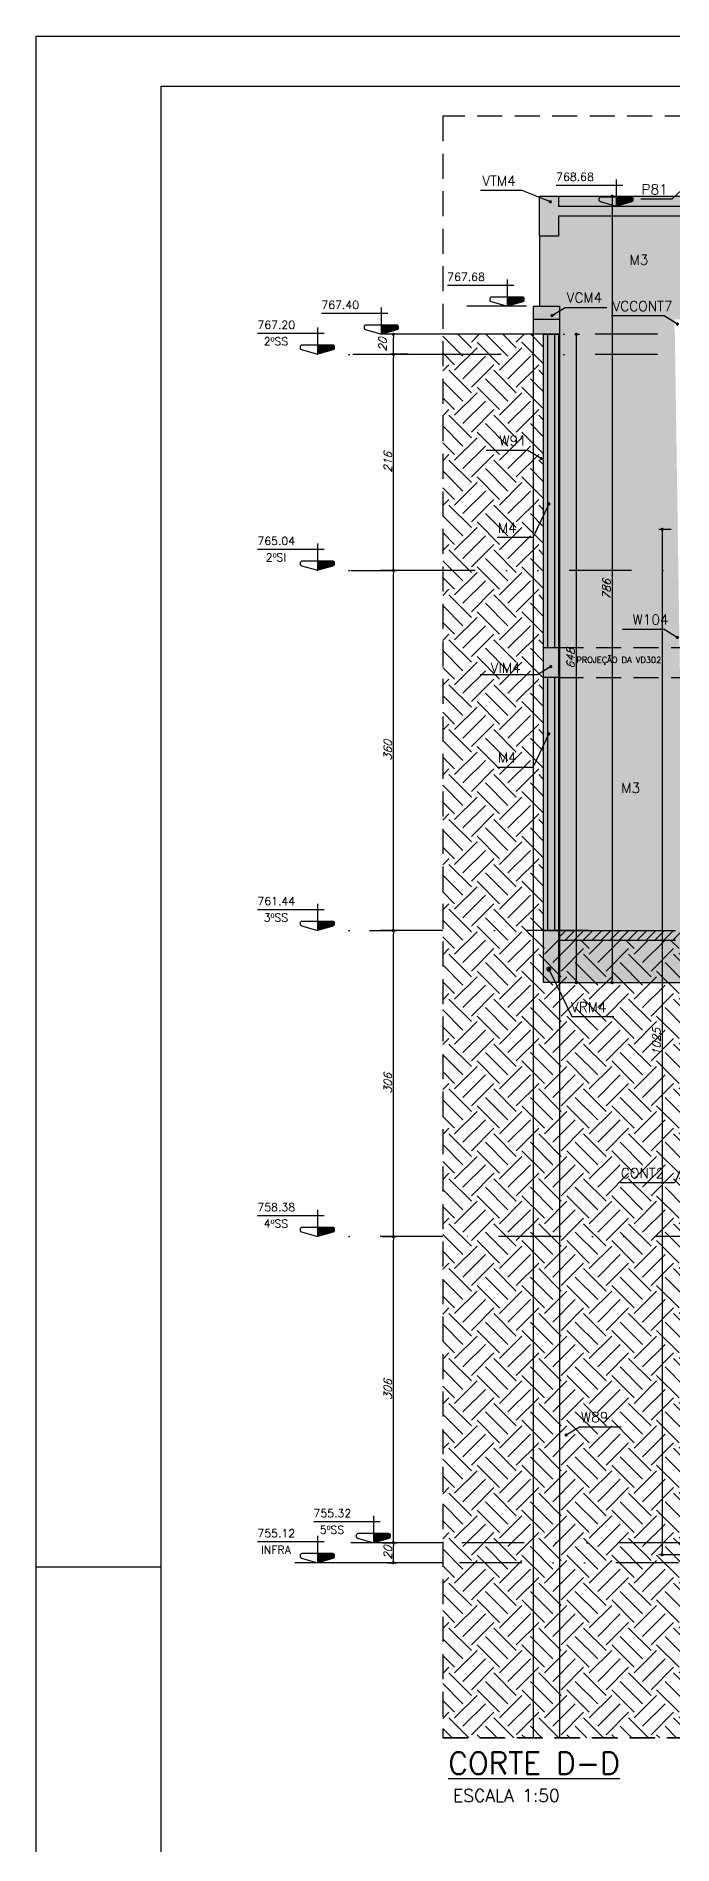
# Model space of a CAD drawing. Header units: millimetres. Extents: x 0 to 7795, y 0 to 4500.
# Drawn here: x 0 to 637, y 2692 to 4500 of the extents above; entities that cross this region are included whole.
import ezdxf
from ezdxf import colors
from ezdxf.entities.mleader import LeaderData, LeaderLine
from ezdxf.enums import TextEntityAlignment as Align
from ezdxf.math import Vec2, Vec3

# ---------------------------------------------------------------- set-up
doc = ezdxf.new("R2010")
doc.units = ezdxf.units.MM
doc.header["$LTSCALE"] = 50
doc.linetypes.add('DASHED', pattern=[0.75, 0.5, -0.25])
doc.linetypes.add('DIVIDE2', pattern=[0.625, 0.25, -0.125, 0, -0.125, 0, -0.125])
for name, color, linetype in [('AR-TEXTO_REGUA 120_1-200', 4, 'Continuous'), ('F-AUX', 2, 'Continuous'), ('F-AUX-DET', 2, 'Continuous'), ('F-AUX-RED', 1, 'Continuous'), ('F-CORTE', 4, 'Continuous'), ('F-COTAS', 106, 'Continuous'), ('F-EIXOS-DET', 1, 'Continuous'), ('F-FUNDAÇÃO-VISTA', 253, 'Continuous'), ('F-LEADER', 1, 'Continuous'), ('F-MARGEM', 1, 'Continuous'), ('F-NÍVEL-VISTA', 2, 'Continuous'), ('F-SOLIDO-CORTE', 71, 'Continuous'), ('F-TEXTO', 6, 'Continuous'), ('F-TEXTO-YELLOW', 2, 'Continuous'), ('F-VISTA', 2, 'Continuous'), ('F-VISTA SÓLIDO 1', 254, 'Continuous')]:
    doc.layers.add(name, color=color, linetype=linetype)
doc.styles.add('CP-TEXT-INCL', font='simplex.shx', dxfattribs={"oblique": 20})
doc.styles.add('MCP', font='simplex.shx')
doc.styles.add('REGUA-120-esc1_200', font='simplex.shx', dxfattribs={"height": 0.6})
doc.styles.add('ROMANS', font='simplex.shx')
doc.styles.get("Standard").update_dxf_attribs({"font": 'txt.shx'})
doc.dimstyles.new('CP-COTAS-50', dxfattribs={"dimscale": 0.64, "dimtxt": 12.5, "dimasz": 5, "dimexe": 5, "dimexo": 5, "dimgap": 2.5, "dimtad": 1, "dimdec": 1, "dimdsep": 46, "dimtxsty": 'CP-TEXT-INCL', "dimblk1": 'DOT', "dimblk2": 'DOT', "dimsah": 1, "dimcen": 9, "dimclrd": 256, "dimclre": 256, "dimclrt": 256, "dimadec": 0, "dimazin": 0, "dimtfac": 1, "dimtdec": 1, "dimtmove": 2, "dimatfit": 3, "dimldrblk": 'DOT', "dimfxl": 5, "dimtolj": 1, "dimarcsym": 0})

# ---------------------------------------------------------------- blocks, each defined once
blk = doc.blocks.new('_DOT')
at = {"color": 0, "linetype": 'ByBlock'}
blk.add_line((-0.5, 0), (-1, 0), dxfattribs=at)
at = {"color": 0, "linetype": 'ByBlock', "const_width": 0.5}
blk.add_lwpolyline([(-0.25, 0, 1), (0.25, 0, 1)], format="xyb", close=True, dxfattribs=at)
blk = doc.blocks.new('A0-2L_900')
at = {"layer": 'F-MARGEM', "color": 2}
blk.add_line((0, 59.4), (2.5, 59.4), dxfattribs=at)
blk.add_lwpolyline([(155.9, 0), (0, 0), (0, 90), (155.9, 90)], close=True, dxfattribs=at)
at = {"layer": 'F-MARGEM', "color": 7}
blk.add_lwpolyline([(2.5, 89), (154.9, 89), (154.9, 1), (2.5, 1)], close=True, dxfattribs=at)
blk = doc.blocks.new('Nível - Vista')
at = {"layer": 'F-NÍVEL-VISTA'}
blk.add_hatch(color=71, dxfattribs=at).paths.add_polyline_path([(0, 0.238), (-0.38, 0.238, 0.414214), (-0.42, 0.198), (-0.42, 0.148, 0.331206), (-0.391, 0.11), (-0.011, 0.002, 0.072993), (0, 0)])
at = {"layer": 'F-NÍVEL-VISTA', "color": 2}
for p, q in [((-0.168, 0.521), (1.493, 0.521)), ((0, 0.67), (0, 0))]:
    blk.add_line(p, q, dxfattribs=at)
blk.add_lwpolyline([(-0.011, 0.002, 0.146769), (0.011, 0.002), (0.391, 0.11, 0.331206), (0.42, 0.148), (0.42, 0.198, 0.414214), (0.38, 0.238), (-0.38, 0.238, 0.414214), (-0.42, 0.198), (-0.42, 0.148, 0.331206), (-0.391, 0.11), (-0.011, 0.002, 0.146769), (0.011, 0.002)], format="xyb", dxfattribs=at)
at = {"layer": 'F-TEXTO', "color": 3, "style": 'MCP'}
for tag, p in [('NÍVEL_DETALHE', (1.02, 0.186)), ('NÍVEL', (1.026, 0.636))]:
    blk.add_attdef(tag, text='', height=0.2, dxfattribs=at).set_placement(p, align=Align.CENTER)
blk = doc.blocks.new('*D104')
at = {"layer": 'DEFPOINTS', "color": 0, "transparency": 16777216}
for p in [(330.1, 3606), (357.2, 3606), (343, 3300)]:
    blk.add_point(p, dxfattribs=at)
at = {"layer": 'F-COTAS', "lineweight": -2, "transparency": 16777216}
for p, q in [((333.3, 3606), (360.4, 3606)), ((357.2, 3303.2), (357.2, 3602.8)), ((346.2, 3300), (360.4, 3300))]:
    blk.add_line(p, q, dxfattribs=at)
at = {"layer": 'F-COTAS', "lineweight": -2, "transparency": 16777216, "xscale": 3.2, "yscale": 3.2, "zscale": 3.2}
for p, rotation in [((357.2, 3606), 90), ((357.2, 3300), 270)]:
    blk.add_blockref('_DOT', p, dxfattribs=dict(at, rotation=rotation))
at = {"layer": 'F-COTAS', "transparency": 16777216, "insert": (351.6, 3453), "char_height": 8, "attachment_point": 5, "rotation": 90, "style": 'CP-TEXT-INCL'}
blk.add_mtext('\\A1;306', dxfattribs=at)
blk = doc.blocks.new('*D105')
at = {"layer": 'DEFPOINTS', "color": 0, "transparency": 16777216}
for p in [(311.4, 3966), (357.2, 3966), (330.1, 3606)]:
    blk.add_point(p, dxfattribs=at)
at = {"layer": 'F-COTAS', "lineweight": -2, "transparency": 16777216}
for p, q in [((314.6, 3966), (360.4, 3966)), ((357.2, 3609.2), (357.2, 3962.8)), ((333.3, 3606), (360.4, 3606))]:
    blk.add_line(p, q, dxfattribs=at)
at = {"layer": 'F-COTAS', "lineweight": -2, "transparency": 16777216, "xscale": 3.2, "yscale": 3.2, "zscale": 3.2}
for p, rotation in [((357.2, 3966), 90), ((357.2, 3606), 270)]:
    blk.add_blockref('_DOT', p, dxfattribs=dict(at, rotation=rotation))
at = {"layer": 'F-COTAS', "transparency": 16777216, "insert": (351.6, 3786), "char_height": 8, "attachment_point": 5, "rotation": 90, "style": 'CP-TEXT-INCL'}
blk.add_mtext('\\A1;360', dxfattribs=at)
blk = doc.blocks.new('*D106')
at = {"layer": 'DEFPOINTS', "color": 0, "transparency": 16777216}
for p in [(313.4, 4182), (357.2, 4182), (311.4, 3966)]:
    blk.add_point(p, dxfattribs=at)
at = {"layer": 'F-COTAS', "lineweight": -2, "transparency": 16777216}
for p, q in [((316.6, 4182), (360.4, 4182)), ((357.2, 3969.2), (357.2, 4178.8)), ((314.6, 3966), (360.4, 3966))]:
    blk.add_line(p, q, dxfattribs=at)
at = {"layer": 'F-COTAS', "lineweight": -2, "transparency": 16777216, "xscale": 3.2, "yscale": 3.2, "zscale": 3.2}
for p, rotation in [((357.2, 4182), 90), ((357.2, 3966), 270)]:
    blk.add_blockref('_DOT', p, dxfattribs=dict(at, rotation=rotation))
at = {"layer": 'F-COTAS', "transparency": 16777216, "insert": (351.6, 4074), "char_height": 8, "attachment_point": 5, "rotation": 90, "style": 'CP-TEXT-INCL'}
blk.add_mtext('\\A1;216', dxfattribs=at)
blk = doc.blocks.new('*D107')
at = {"layer": 'DEFPOINTS', "color": 0, "transparency": 16777216}
for p in [(357.2, 4202), (371.8, 4202), (375.1, 4182)]:
    blk.add_point(p, dxfattribs=at)
at = {"layer": 'F-COTAS', "lineweight": -2, "transparency": 16777216}
for p, q in [((368.6, 4202), (354, 4202)), ((357.2, 4185.2), (357.2, 4198.8)), ((371.9, 4182), (354, 4182))]:
    blk.add_line(p, q, dxfattribs=at)
at = {"layer": 'F-COTAS', "lineweight": -2, "transparency": 16777216, "xscale": 3.2, "yscale": 3.2, "zscale": 3.2}
for p, rotation in [((357.2, 4202), 90), ((357.2, 4182), 270)]:
    blk.add_blockref('_DOT', p, dxfattribs=dict(at, rotation=rotation))
at = {"layer": 'F-COTAS', "transparency": 16777216, "insert": (346.5, 4191.6), "char_height": 8, "attachment_point": 5, "rotation": 90, "style": 'CP-TEXT-INCL'}
blk.add_mtext('\\A1;20', dxfattribs=at)
blk = doc.blocks.new('*D130')
at = {"layer": 'DEFPOINTS', "color": 0, "transparency": 16777216}
for p in [(343, 3300), (357.2, 3300), (343, 2994)]:
    blk.add_point(p, dxfattribs=at)
at = {"layer": 'F-COTAS', "lineweight": -2, "transparency": 16777216}
for p, q in [((346.2, 3300), (360.4, 3300)), ((357.2, 2997.2), (357.2, 3296.8)), ((346.2, 2994), (360.4, 2994))]:
    blk.add_line(p, q, dxfattribs=at)
at = {"layer": 'F-COTAS', "lineweight": -2, "transparency": 16777216, "xscale": 3.2, "yscale": 3.2, "zscale": 3.2}
for p, rotation in [((357.2, 3300), 90), ((357.2, 2994), 270)]:
    blk.add_blockref('_DOT', p, dxfattribs=dict(at, rotation=rotation))
at = {"layer": 'F-COTAS', "transparency": 16777216, "insert": (351.6, 3147), "char_height": 8, "attachment_point": 5, "rotation": 90, "style": 'CP-TEXT-INCL'}
blk.add_mtext('\\A1;306', dxfattribs=at)
blk = doc.blocks.new('*D131')
at = {"layer": 'DEFPOINTS', "color": 0, "transparency": 16777216}
for p in [(348.2, 2994), (357.2, 2994), (348.2, 2974)]:
    blk.add_point(p, dxfattribs=at)
at = {"layer": 'F-COTAS', "lineweight": -2, "transparency": 16777216}
for p, q in [((351.4, 2994), (360.4, 2994)), ((357.2, 2977.2), (357.2, 2990.8)), ((351.4, 2974), (360.4, 2974))]:
    blk.add_line(p, q, dxfattribs=at)
at = {"layer": 'F-COTAS', "lineweight": -2, "transparency": 16777216, "xscale": 3.2, "yscale": 3.2, "zscale": 3.2}
for p, rotation in [((357.2, 2994), 90), ((357.2, 2974), 270)]:
    blk.add_blockref('_DOT', p, dxfattribs=dict(at, rotation=rotation))
at = {"layer": 'F-COTAS', "transparency": 16777216, "insert": (351.6, 2984), "char_height": 8, "attachment_point": 5, "rotation": 90, "style": 'CP-TEXT-INCL'}
blk.add_mtext('\\A1;20', dxfattribs=at)
blk = doc.blocks.new('*D168')
at = {"layer": 'DEFPOINTS', "color": 0, "transparency": 16777216}
for p in [(535.9, 4202), (535.1, 3553.9), (540.1, 3553.9)]:
    blk.add_point(p, dxfattribs=at)
at = {"layer": 'F-COTAS', "lineweight": -2, "transparency": 16777216}
for p, q in [((539.1, 4202), (543.3, 4202)), ((540.1, 4198.8), (540.1, 3557.1)), ((538.3, 3553.9), (543.3, 3553.9))]:
    blk.add_line(p, q, dxfattribs=at)
at = {"layer": 'F-COTAS', "lineweight": -2, "transparency": 16777216, "xscale": 3.2, "yscale": 3.2, "zscale": 3.2}
for p, rotation in [((540.1, 4202), 90), ((540.1, 3553.9), 270)]:
    blk.add_blockref('_DOT', p, dxfattribs=dict(at, rotation=rotation))
at = {"layer": 'F-COTAS', "transparency": 16777216, "insert": (534.5, 3877.9), "char_height": 8, "attachment_point": 5, "rotation": 90, "style": 'CP-TEXT-INCL'}
blk.add_mtext('\\A1;648', dxfattribs=at)
blk = doc.blocks.new('*D169')
at = {"layer": 'DEFPOINTS', "color": 0, "transparency": 16777216}
for p in [(638.3, 4007), (626, 2982), (648.4, 2982)]:
    blk.add_point(p, dxfattribs=at)
at = {"layer": 'F-COTAS', "lineweight": -2, "transparency": 16777216}
for p, q in [((635.1, 4007), (622.8, 4007)), ((626, 4003.8), (626, 2985.2)), ((645.2, 2982), (622.8, 2982))]:
    blk.add_line(p, q, dxfattribs=at)
at = {"layer": 'F-COTAS', "lineweight": -2, "transparency": 16777216, "xscale": 3.2, "yscale": 3.2, "zscale": 3.2}
for p, rotation in [((626, 4007), 90), ((626, 2982), 270)]:
    blk.add_blockref('_DOT', p, dxfattribs=dict(at, rotation=rotation))
at = {"layer": 'F-COTAS', "transparency": 16777216, "insert": (620.4, 3494.5), "char_height": 8, "attachment_point": 5, "rotation": 90, "style": 'CP-TEXT-INCL'}
blk.add_mtext('\\A1;1025', dxfattribs=at)
blk = doc.blocks.new('*D171')
at = {"layer": 'DEFPOINTS', "color": 0, "transparency": 16777216}
for p in [(571.5, 4340), (571, 3553.9), (576, 3553.9)]:
    blk.add_point(p, dxfattribs=at)
at = {"layer": 'F-COTAS', "lineweight": -2, "transparency": 16777216}
for p, q in [((574.7, 4340), (579.2, 4340)), ((576, 4336.8), (576, 3557.1)), ((574.2, 3553.9), (579.2, 3553.9))]:
    blk.add_line(p, q, dxfattribs=at)
at = {"layer": 'F-COTAS', "lineweight": -2, "transparency": 16777216, "xscale": 3.2, "yscale": 3.2, "zscale": 3.2}
for p, rotation in [((576, 4340), 90), ((576, 3553.9), 270)]:
    blk.add_blockref('_DOT', p, dxfattribs=dict(at, rotation=rotation))
at = {"layer": 'F-COTAS', "transparency": 16777216, "insert": (570.4, 3946.9), "char_height": 8, "attachment_point": 5, "rotation": 90, "style": 'CP-TEXT-INCL'}
blk.add_mtext('\\A1;786', dxfattribs=at)

msp = doc.modelspace()

# ---------------------------------------------------------------- hatches: boundary and pattern name
at = {"layer": 'F-AUX'}
h = msp.add_hatch(dxfattribs=at)
h.set_pattern_fill('AR-CONC', color=1, scale=0.05)
h.set_pattern_definition([(50, (0, 85.7985), (9.109233, -0.796954), [0.9525, -10.4775]), (355, (0, 85.799), (-1.762171, 9.552842), [0.762, -8.38203]), (100.45144, (0.759, 85.732), (7.347062, 8.755888), [0.8095, -8.904512]), (46.1842, (0, 88.339), (13.553952, -2.102116), [1.42875, -15.71625]), (96.63556, (1.13, 88.163), (11.870207, 12.371306), [1.21425, -13.35678]), (351.18415, (0, 88.339), (11.870207, 12.371306), [1.143, -12.572987]), (21, (1.27, 87.7035), (7.58072, -5.11326), [0.9525, -10.4775]), (326, (1.27, 87.704), (3.090101, 9.209398), [0.762, -8.382]), (71.45144, (1.902, 87.277), (10.670821, 4.096138), [0.8095, -8.904497]), (37.5, (0, 85.7985), (0.1544302, 4.227752), [0, -8.2804, 0, -8.509, 0, -8.41375]), (7.5, (0, 85.7985), (3.340983, 5.0090287), [0, -4.8514, 0, -8.0899, 0, -3.20675]), (327.5, (-2.832, 85.7985), (6.7795298, -0.2864372), [0, -3.175, 0, -9.906, 0, -13.1445]), (317.5, (-4.102, 85.7985), (7.406459, 1.2713246), [0, -4.1275, 0, -6.5786, 0, -9.3345])])
h.paths.add_polyline_path([(518.38, 3858.95), (511.38, 3858.95), (511.38, 3605.95), (518.38, 3605.95)])
h.paths.add_polyline_path([(511.38, 3888.95), (518.38, 3888.95), (518.38, 4201.95), (511.65, 4201.95), (511.38, 4181.95)])
at = {"layer": 'F-AUX-DET'}
h = msp.add_hatch(dxfattribs=at)
h.set_pattern_fill('EARTH', color=252, scale=5, angle=45)
h.set_pattern_definition([(45, (-1764.928, 1724.438), (0, 44.90128), [31.75, -31.75]), (45, (-1773.347, 1732.857), (0, 44.90128), [31.75, -31.75]), (45, (-1781.766, 1741.276), (0, 44.90128), [31.75, -31.75]), (135, (-1781.766, 1746.89), (-44.90128, 0), [31.75, -31.75]), (135, (-1773.347, 1755.307), (-44.90128, 0), [31.75, -31.75]), (135, (-1764.928, 1763.726), (-44.90128, 0), [31.75, -31.75])])
h.paths.add_polyline_path([(406.66, 2798.95), (648.38, 2798.95), (648.38, 3595.95), (507.38, 3595.95), (507.38, 4201.95), (406.66, 4201.95)])
at = {"layer": 'F-SOLIDO-CORTE', "linetype": 'Continuous'}
for points in [[(653.38, 4339.95), (653.38, 4329.95), (522.38, 4329.95), (522.38, 4339.95), (503.38, 4339.95), (503.38, 4299.95), (522.38, 4299.95), (522.38, 4319.95), (653.38, 4319.95), (653.38, 4299.95), (672.38, 4299.95), (672.38, 4339.95)], [(497.3, 4229.95), (523.3, 4229.95), (523.3, 4201.95), (497.3, 4201.95)]]:
    msp.add_hatch(color=256, dxfattribs=at).paths.add_polyline_path(points)
at = {"layer": 'F-SOLIDO-CORTE'}
h = msp.add_hatch(color=256, dxfattribs=at)
h.dxf.hatch_style = 1
h.paths.add_polyline_path([(511.38, 3858.95), (507.38, 3858.95), (507.38, 3605.95), (511.38, 3605.95)])
h.paths.add_polyline_path([(507.38, 3888.95), (511.38, 3888.95), (511.38, 4201.95), (507.38, 4201.95)])
h = msp.add_hatch(color=256, dxfattribs=at)
h.dxf.hatch_style = 1
h.paths.add_polyline_path([(522.38, 3858.95), (518.38, 3858.95), (518.38, 3605.95), (522.38, 3605.95)])
h.paths.add_polyline_path([(518.38, 3888.95), (522.38, 3888.95), (522.38, 4201.95), (518.38, 4201.95)])
h = msp.add_hatch(color=256, dxfattribs=at)
h.dxf.hatch_style = 1
h.paths.add_polyline_path([(522.38, 3888.95), (507.38, 3888.95), (507.38, 3858.95), (522.38, 3858.95)])
h = msp.add_hatch(color=256, dxfattribs=at)
h.dxf.hatch_style = 1
h.paths.add_polyline_path([(522.38, 3605.94), (507.38, 3605.94), (507.38, 3553.95), (522.38, 3553.95)])
h = msp.add_hatch(dxfattribs=at)
h.set_pattern_fill('ANSI31', color=1, scale=2, style=0)
h.set_pattern_definition([(45, (0, 85.7985), (-4.490128, 4.490128), [])])
h.paths.add_polyline_path([(648.38, 3605.95), (639.35, 3605.95), (558.87, 3605.95), (548.79, 3605.95), (522.38, 3605.95), (522.38, 3595.95), (558.87, 3595.95), (639.35, 3595.95), (648.38, 3595.95)])
at = {"layer": 'F-VISTA SÓLIDO 1'}
h = msp.add_hatch(color=256, dxfattribs=at)
h.dxf.hatch_style = 1
h.paths.add_polyline_path([(522.38, 4339.95), (653.38, 4339.95), (653.38, 4329.95), (522.38, 4329.95)])
h = msp.add_hatch(color=256, dxfattribs=at)
h.dxf.hatch_style = 1
h.paths.add_polyline_path([(648.38, 3553.95), (522.38, 3553.95), (522.38, 4201.95), (523.3, 4201.95), (523.3, 4229.95), (503.38, 4229.95), (503.38, 4299.95), (522.38, 4299.95), (522.38, 4319.95), (653.38, 4319.95), (653.38, 4216.95), (638.5, 4216.95)])

# ---------------------------------------------------------------- linework, layer by layer
at = {"color": 1, "linetype": 'DASHED'}
msp.add_line((3280.84, 2798.95), (406.66, 2798.95), dxfattribs=at)
msp.add_lwpolyline([(3466.11, 4420), (406.66, 4420), (406.66, 2798.95)], dxfattribs=at)
msp.add_lwpolyline([(406.66, 2798.95), (3280.84, 2798.95), (3373.15, 3566.67), (3320.06, 3588.29), (3420.54, 3577.81), (3367.45, 3599.43), (3466.11, 4420), (406.66, 4420)], close=True, dxfattribs=at)
at = {"layer": 'F-CORTE'}
for p, q in [((507.38, 4201.95), (512.03, 4201.95)), ((507.38, 3888.95), (507.38, 4201.95)), ((511.38, 4201.95), (511.38, 3888.95)), ((512.03, 4201.95), (522.38, 4201.95)), ((518.38, 4201.95), (518.38, 3888.95)), ((522.38, 4201.95), (522.38, 3888.95)), ((507.38, 3717.52), (507.38, 3858.95)), ((511.38, 3858.95), (511.38, 3605.95)), ((518.38, 3858.95), (518.38, 3605.95)), ((522.38, 3858.95), (522.38, 3605.95)), ((507.38, 3605.95), (507.38, 3717.52)), ((522.38, 3605.95), (507.38, 3605.95)), ((507.38, 3605.95), (507.38, 3605.95))]:
    msp.add_line(p, q, dxfattribs=at)
at = {"layer": 'F-CORTE', "color": 3}
for p, q in [((522.38, 3605.95), (548.79, 3605.95)), ((548.79, 3605.95), (558.87, 3605.95)), ((558.87, 3605.95), (639.35, 3605.95)), ((558.87, 3595.95), (522.38, 3595.95)), ((639.35, 3595.95), (558.87, 3595.95))]:
    msp.add_line(p, q, dxfattribs=at)
at = {"layer": 'F-CORTE', "linetype": 'Continuous'}
for points in [[(503.38, 4339.95), (522.38, 4339.95), (522.38, 4329.95), (653.38, 4329.95), (653.38, 4339.95), (672.38, 4339.95)], [(672.38, 4339.95), (672.38, 4339.95), (672.38, 4299.95), (653.38, 4299.95), (653.38, 4319.95), (522.38, 4319.95), (522.38, 4299.95), (503.38, 4299.95), (503.38, 4339.95), (503.38, 4339.95)]]:
    msp.add_lwpolyline(points, dxfattribs=at)
at = {"layer": 'F-CORTE'}
for points in [[(497.3, 4229.95), (523.3, 4229.95), (523.3, 4201.95), (497.3, 4201.95)], [(507.38, 3888.95), (522.38, 3888.95), (522.38, 3858.95), (507.38, 3858.95)], [(522.38, 3553.95), (507.38, 3553.95), (507.38, 3605.94), (522.38, 3605.94)]]:
    msp.add_lwpolyline(points, close=True, dxfattribs=at)
at = {"layer": 'F-EIXOS-DET', "color": 1, "linetype": 'DIVIDE2', "ltscale": 5}
for p, q in [((3437.49, 4201.95), (406.66, 4201.95)), ((3437.49, 4181.95), (406.66, 4181.95)), ((3411.52, 3965.95), (406.66, 3965.95)), ((3368.23, 3605.95), (406.66, 3605.95)), ((3341.08, 3299.95), (406.66, 3299.95)), ((3304.29, 2993.95), (406.66, 2993.95)), ((3301.89, 2973.95), (406.66, 2973.95))]:
    msp.add_line(p, q, dxfattribs=at)
at = {"layer": 'F-EIXOS-DET', "linetype": 'DIVIDE2', "ltscale": 5}
for points in [[(490.42, 4229.95), (430.62, 4229.95)], [(406.66, 4201.95), (316.51, 4201.95)], [(406.66, 4181.95), (258.69, 4181.95)], [(406.66, 3965.95), (258.69, 3965.95)], [(406.66, 3605.95), (258.69, 3605.95)], [(406.66, 3299.95), (258.69, 3299.95)]]:
    msp.add_lwpolyline(points, dxfattribs=at)
at = {"layer": 'F-EIXOS-DET', "color": 1, "ltscale": 5}
for points in [[(406.66, 2993.95), (314.76, 2993.95)], [(406.66, 2973.95), (258.69, 2973.95)]]:
    msp.add_lwpolyline(points, dxfattribs=at)
at = {"layer": 'F-FUNDAÇÃO-VISTA'}
msp.add_lwpolyline([(497.3, 2798.95), (497.3, 4216.95), (523.5, 4216.95), (523.5, 2798.95)], dxfattribs=at)
at = {"layer": 'F-VISTA'}
for p, q in [((522.38, 4339.95), (653.38, 4339.95)), ((503.38, 4299.95), (503.38, 4229.95)), ((522.38, 3553.95), (648.38, 3553.95))]:
    msp.add_line(p, q, dxfattribs=at)
at = {"layer": 'F-VISTA', "color": 3, "linetype": 'Continuous'}
msp.add_line((507.38, 4201.95), (406.66, 4201.95), dxfattribs=at)
at = {"layer": 'F-VISTA', "color": 1, "linetype": 'DASHED'}
for p, q in [((522.38, 3888.95), (648.38, 3888.95)), ((522.38, 3858.95), (648.41, 3858.95))]:
    msp.add_line(p, q, dxfattribs=at)

# ---------------------------------------------------------------- block references
at = {"layer": 'F-MARGEM', "xscale": 50, "yscale": 50, "zscale": 50}
msp.add_blockref('A0-2L_900', (0, 0), dxfattribs=at)
at = {"layer": 'F-NÍVEL-VISTA', "linetype": 'Continuous'}
ref = msp.add_blockref('Nível - Vista', (579.9, 4329.95), dxfattribs=dict(at, xscale=-40, yscale=40, zscale=40))
ref.add_attrib('NÍVEL', '768.68', dxfattribs={"layer": 'F-TEXTO', "color": 3, "height": 8, "style": 'MCP'}).set_placement((538.85, 4355.38), align=Align.CENTER)
ref = msp.add_blockref('Nível - Vista', (470.93, 4229.95), dxfattribs=dict(at, xscale=-40, yscale=40, zscale=40))
ref.add_attrib('NÍVEL', '767.68', dxfattribs={"layer": 'F-TEXTO', "color": 3, "height": 8, "style": 'MCP'}).set_placement((429.88, 4255.38), align=Align.CENTER)
ref = msp.add_blockref('Nível - Vista', (345.12, 4201.95), dxfattribs=dict(at, xscale=-40, yscale=40, zscale=40))
ref.add_attrib('NÍVEL', '767.40', dxfattribs={"layer": 'F-TEXTO', "color": 3, "height": 8, "style": 'MCP'}).set_placement((304.07, 4227.38), align=Align.CENTER)
ref = msp.add_blockref('Nível - Vista', (281.19, 4181.95), dxfattribs=dict(at, xscale=-40, yscale=40, zscale=40))
ref.add_attrib('NÍVEL', '767.20', dxfattribs={"layer": 'F-TEXTO', "color": 3, "height": 8, "style": 'MCP'}).set_placement((240.14, 4207.38), align=Align.CENTER)
ref = msp.add_blockref('Nível - Vista', (281.19, 3965.95), dxfattribs=dict(at, xscale=-40, yscale=40, zscale=40))
ref.add_attrib('NÍVEL', '765.04', dxfattribs={"layer": 'F-TEXTO', "color": 3, "height": 8, "style": 'MCP'}).set_placement((240.14, 3991.39), align=Align.CENTER)
ref = msp.add_blockref('Nível - Vista', (281.19, 3605.95), dxfattribs=dict(at, xscale=-40, yscale=40, zscale=40))
ref.add_attrib('NÍVEL', '761.44', dxfattribs={"layer": 'F-TEXTO', "color": 3, "height": 8, "style": 'MCP'}).set_placement((240.14, 3631.38), align=Align.CENTER)
ref = msp.add_blockref('Nível - Vista', (281.19, 3299.95), dxfattribs=dict(at, xscale=-40, yscale=40, zscale=40))
ref.add_attrib('NÍVEL', '758.38', dxfattribs={"layer": 'F-TEXTO', "color": 3, "height": 8, "style": 'MCP'}).set_placement((240.14, 3325.38), align=Align.CENTER)
ref = msp.add_blockref('Nível - Vista', (337.26, 2993.96), dxfattribs=dict(at, xscale=-40, yscale=40, zscale=40))
ref.add_attrib('NÍVEL', '755.32', dxfattribs={"layer": 'F-TEXTO', "color": 3, "height": 8, "style": 'MCP'}).set_placement((296.21, 3019.39), align=Align.CENTER)
ref = msp.add_blockref('Nível - Vista', (281.19, 2973.96), dxfattribs=dict(at, xscale=-40, yscale=40, zscale=40))
ref.add_attrib('NÍVEL', '755.12', dxfattribs={"layer": 'F-TEXTO', "color": 3, "height": 8, "style": 'MCP'}).set_placement((240.14, 2999.39), align=Align.CENTER)

# ---------------------------------------------------------------- texts
at = {"layer": 'AR-TEXTO_REGUA 120_1-200', "color": 2, "style": 'REGUA-120-esc1_200'}
msp.add_text('ESCALA 1:50', height=12.5, dxfattribs=at).set_placement((416.99, 2735.03))
msp.add_text('ESCALA 1:50', height=12.5, dxfattribs=at).set_placement((416.99, 2735.03))
at = {"layer": 'F-TEXTO', "color": 3, "style": 'MCP'}
for s, p in [('2ºSS', (239.79, 4190.96)), ('2ºSI', (239.79, 3974.96)), ('3ºSS', (239.79, 3614.96)), ('4ºSS', (239.79, 3308.96)), ('5ºSS', (295.87, 3002.96)), ('INFRA', (239.79, 2982.96))]:
    msp.add_text(s, height=8, dxfattribs=at).set_placement(p, align=Align.CENTER)
at = {"layer": 'F-TEXTO', "style": 'ROMANS'}
msp.add_text('%%UCORTE D-D', height=21.875, dxfattribs=at).set_placement((412.15, 2762.64))
at = {"layer": 'F-TEXTO-YELLOW', "style": 'MCP'}
for s, p in [('VTM4', (446.14, 4350.39)), ('P81', (605.45, 4341.85)), ('M3', (593.3, 4271.56)), ('VCM4', (530.56, 4233.63)), ('VCCONT7', (576.39, 4225.16)), ('W91', (463.1, 4090.77)), ('M4', (461.66, 4003.48)), ('VIM4', (454.51, 3863.45)), ('M4', (461.66, 3773.79)), ('M3', (585.08, 3743.46)), ('VRM4', (534.83, 3524.34)), ('CONT2', (584.81, 3358.47)), ('W89', (544.73, 3114.61))]:
    msp.add_text(s, height=10, dxfattribs=at).set_placement(p)
msp.add_text('W104', height=10, rotation=360, dxfattribs=at).set_placement((596.43, 3911.81))
at = {"layer": 'F-TEXTO-YELLOW', "color": 1, "linetype": 'DASHED', "style": 'MCP'}
msp.add_text('PROJEÇÃO DA VD302', height=6, dxfattribs=at).set_placement((540.24, 3873.49))

# ---------------------------------------------------------------- dimensions: what is measured, and where the dimension line sits
at = {"layer": 'F-COTAS'}
for base, p1, p2, picture, middle in [((576.04, 3553.95), (571.54, 4339.95), (571.05, 3553.95), '*D171', (570.44, 3946.95)), ((540.13, 3553.95), (535.86, 4201.95), (535.13, 3553.95), '*D168', (534.53, 3877.95)), ((357.16, 4181.95), (311.44, 3965.95), (313.42, 4181.95), '*D106', (351.56, 4073.95)), ((625.97, 2981.95), (638.3, 4006.95), (648.38, 2981.95), '*D169', (620.37, 3494.45)), ((357.16, 3965.95), (330.15, 3605.95), (311.44, 3965.95), '*D105', (351.56, 3785.95)), ((357.16, 3605.95), (343.03, 3299.95), (330.15, 3605.95), '*D104', (351.56, 3452.95)), ((357.16, 3299.95), (343.03, 2993.95), (343.03, 3299.95), '*D130', (351.56, 3146.95)), ((357.16, 2993.95), (348.24, 2973.95), (348.24, 2993.95), '*D131', (351.56, 2983.95))]:
    dim = msp.add_linear_dim(base=base, p1=p1, p2=p2, angle=90, dimstyle='CP-COTAS-50', dxfattribs=at)
    dim.commit()
    dim.dimension.update_dxf_attribs({"geometry": picture, "text_midpoint": middle})
dim = msp.add_linear_dim(base=(357.16, 4201.95), p1=(375.11, 4181.95), p2=(371.79, 4201.95), angle=90, dimstyle='CP-COTAS-50', dxfattribs=at)
dim.commit()
dim.dimension.update_dxf_attribs({"geometry": '*D107', "text_midpoint": (346.48, 4191.64), "dimtype": 160})

# ---------------------------------------------------------------- leaders
at = {"layer": 'F-AUX-RED'}
ml = msp.add_multileader_mtext('Standard', dxfattribs=at)
ml.set_content('', color=256)
ml.set_leader_properties()
ml.set_arrow_properties(name='DOT')
ml.build(insert=Vec2(0, 0))
ml.multileader.update_dxf_attribs({"text_right_attachment_type": 6, "text_top_attachment_type": 0, "text_bottom_attachment_type": 0, "dogleg_length": 0.36, "arrow_head_size": 5})
ctx = ml.context
ctx.base_point, ctx.char_height, ctx.arrow_head_size, ctx.landing_gap_size, ctx.plane_origin = Vec3(577.82, 3520.08), 0.18, 5, 0.09, Vec3(520.7, 3551.18)
ctx.right_attachment = 6
notes = []
notes.append((ctx, [(0, (1, 1, 0), (535.55, 3520.08), (1, 0), 42.26, [(0, [(512.71, 3567.3)], 256, [])])]))
ctx.mtext.insert, ctx.mtext.flow_direction = Vec3(577.91, 3520.17), 5
at = {"layer": 'F-LEADER'}
for points in [[(661.38, 4361.13), (635.73, 4337.06), (604.85, 4337.06)], [(514.21, 4334.44), (486.09, 4345.6), (444.42, 4345.6)], [(515.83, 4220.73), (529.12, 4228.84), (570.79, 4228.84)], [(641.25, 4212.26), (627.97, 4220.37), (575.21, 4220.37)], [(504.97, 4077.87), (491.68, 4085.98), (450.01, 4085.98)], [(512.72, 4032.29), (496.65, 3998.69), (461.06, 3998.69)], [(641.15, 3898.9), (627.87, 3907.01), (586.2, 3907.01)], [(514.6, 3869.74), (501.31, 3861.63), (443.96, 3861.63)], [(512.72, 3802.59), (496.65, 3768.99), (461.06, 3768.99)], [(654.37, 3387.28), (638.3, 3353.68), (584.21, 3353.68)], [(530, 3101.71), (543.28, 3109.82), (584.95, 3109.82)]]:
    msp.add_leader(points, dimstyle='CP-COTAS-50', dxfattribs=at)
for ctx, leaders in notes:
    for number, flags, end, landing, length, lines in leaders:
        leader = LeaderData()
        leader.index, (leader.has_last_leader_line, leader.has_dogleg_vector, leader.attachment_direction) = number, flags
        leader.last_leader_point, leader.dogleg_vector, leader.dogleg_length = Vec3(end), Vec3(landing), length
        for number, points, colour, breaks in lines:
            line = LeaderLine()
            line.index, line.vertices, line.color, line.breaks = number, Vec3.list(points), colors.encode_raw_color(colour), breaks
            leader.lines.append(line)
        ctx.leaders.append(leader)

doc.saveas('drawing.dxf')
